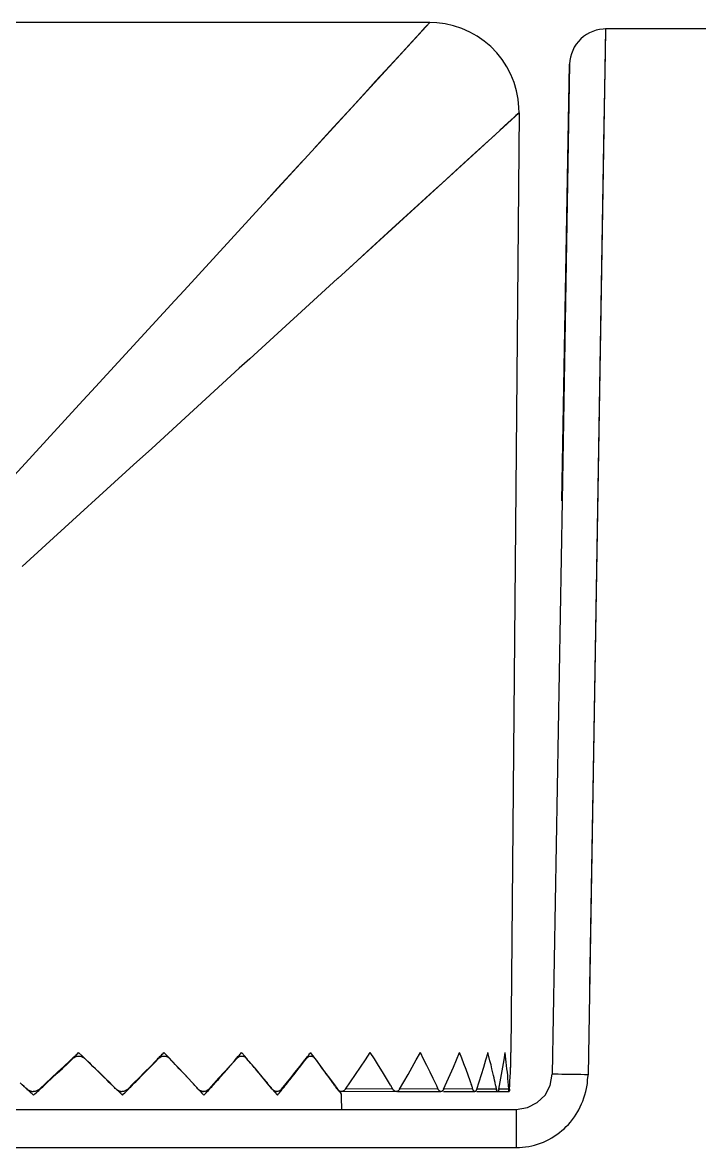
# Model space of a CAD drawing. Header units: millimetres. Extents: x -495897 to 1376592, y -28539 to 470976.
# Drawn here: x 269349 to 270086, y 258940 to 260167 of the extents above; entities that cross this region are included whole.
import ezdxf

# ---------------------------------------------------------------- set-up
doc = ezdxf.new("R2010")
doc.units = ezdxf.units.MM

msp = doc.modelspace()

# ---------------------------------------------------------------- linework, layer by layer
at = {"color": 0}
for p, q in [((269792.204, 260167.244), (266332.904, 260167.244)), ((269792.204, 260167.244), (269611.114, 259969.644)), ((269789.474, 260164.202), (269787.394, 260162.044)), ((269792.204, 260167.244), (269790.904, 260165.814)), ((269792.204, 260167.244), (269792.204, 260167.244)), ((269799.874, 260166.88), (269792.204, 260167.244)), ((269809.234, 260165.632), (269799.874, 260166.88)), ((269818.334, 260163.656), (269809.234, 260165.632)), ((269778.034, 260151.839), (269773.354, 260147.003)), ((269781.804, 260155.96), (269778.034, 260151.839)), ((269787.394, 260162.044), (269781.804, 260155.96)), ((269827.304, 260160.614), (269818.334, 260163.656)), ((269835.884, 260156.857), (269827.304, 260160.614)), ((269843.944, 260152.203), (269835.884, 260156.857)), ((269851.614, 260146.821), (269843.944, 260152.203)), ((269959.774, 260152.008), (269956.784, 260149.512)), ((269962.894, 260154.166), (269959.774, 260152.008)), ((269966.274, 260156.142), (269962.894, 260154.166)), ((269983.694, 260160.25), (269964.714, 259019.812)), ((269969.914, 260157.572), (269966.274, 260156.142)), ((269973.554, 260158.82), (269969.914, 260157.572)), ((269977.324, 260159.717), (269973.554, 260158.82)), ((269981.224, 260160.081), (269977.324, 260159.717)), ((269983.694, 260160.25), (269981.224, 260160.081)), ((269983.694, 260159.717), (269983.434, 260134.458)), ((270426.084, 260160.25), (269983.694, 260160.25)), ((269983.694, 260160.25), (269983.694, 260159.717)), ((269773.354, 260147.003), (269762.434, 260134.809)), ((269858.894, 260140.906), (269851.614, 260146.821)), ((269865.264, 260134.094), (269858.894, 260140.906)), ((269949.634, 260140.373), (269948.074, 260136.785)), ((269951.844, 260143.597), (269949.634, 260140.373)), ((269954.184, 260146.639), (269951.844, 260143.597)), ((269956.784, 260149.512), (269954.184, 260146.639)), ((269762.434, 260134.809), (269748.784, 260120.132)), ((269871.244, 260126.762), (269865.264, 260134.094)), ((269945.604, 260129.44), (269945.084, 260125.683)), ((269946.644, 260133.21), (269945.604, 260129.44)), ((269948.074, 260136.785), (269946.644, 260133.21)), ((269983.434, 260134.458), (269981.744, 260035.398)), ((269748.784, 260120.132), (269733.314, 260103.102)), ((269876.184, 260118.871), (269871.244, 260126.762)), ((269880.734, 260110.629), (269876.184, 260118.871)), ((269936.244, 259645.567), (269944.694, 260121.913)), ((269944.694, 260121.913), (269936.634, 259645.567)), ((269945.084, 260125.683), (269944.694, 260121.744)), ((269733.314, 260103.102), (269724.994, 260093.976)), ((269884.114, 260101.854), (269880.734, 260110.629)), ((269724.994, 260093.976), (269706.924, 260074.268)), ((269886.844, 260092.897), (269884.114, 260101.854)), ((269888.534, 260083.758), (269886.844, 260092.897)), ((269889.444, 260074.45), (269888.534, 260083.758)), ((269707.054, 260074.268), (269687.424, 260052.948)), ((269889.704, 260068.886), (269692.104, 259888.134)), ((269889.704, 260068.886), (269880.734, 259044.005)), ((269888.014, 260067.456), (269886.194, 260065.844)), ((269889.184, 260068.353), (269888.014, 260067.456)), ((269889.704, 260068.717), (269889.184, 260068.353)), ((269889.704, 260068.886), (269889.444, 260074.45)), ((269889.704, 260068.886), (269889.704, 260068.717)), ((269877.874, 260058.148), (269868.774, 260049.724)), ((269884.114, 260063.881), (269877.874, 260058.148)), ((269886.194, 260065.844), (269884.114, 260063.881)), ((269687.424, 260052.948), (269665.584, 260028.95)), ((269863.054, 260044.524), (269856.684, 260038.622)), ((269856.684, 260038.622), (269841.864, 260025.18)), ((269981.744, 260035.398), (269970.954, 259394.407)), ((269841.864, 260025.18), (269824.834, 260009.593)), ((269653.364, 260015.69), (269640.104, 260001.351)), ((269824.834, 260009.593), (269806.114, 259992.394)), ((269640.104, 260001.351), (269626.064, 259986.128)), ((269806.114, 259992.394), (269796.104, 259983.437)), ((269626.064, 259986.128), (269611.114, 259969.644)), ((269796.104, 259983.437), (269774.914, 259963.911)), ((269610.854, 259969.293), (269524.534, 259875.056)), ((269611.114, 259969.644), (269610.854, 259969.293)), ((269774.914, 259963.911), (269763.344, 259953.342)), ((269763.344, 259953.342), (269750.994, 259942.24)), ((269750.994, 259942.24), (269723.564, 259916.981)), ((269723.564, 259916.981), (269708.354, 259903.006)), ((269708.354, 259903.006), (269692.104, 259888.134)), ((269691.714, 259887.952), (269596.164, 259800.527)), ((269692.104, 259888.134), (269691.714, 259887.952)), ((269524.534, 259875.056), (269514.394, 259864.123)), ((269514.394, 259864.123), (269427.944, 259769.899)), ((269596.164, 259800.527), (269584.724, 259790.322)), ((269584.724, 259790.322), (269489.304, 259702.715)), ((269427.944, 259769.899), (269410.394, 259750.555)), ((269410.394, 259750.555), (269324.074, 259656.5)), ((269489.304, 259702.715), (269469.674, 259684.983)), ((269469.674, 259684.983), (269374.124, 259597.558)), ((269936.634, 259645.567), (269925.714, 259020.358)), ((269374.124, 259597.558), (269348.254, 259574.093)), ((269970.954, 259394.407), (269966.274, 259116.194)), ((269400.774, 259035.581), (269400.254, 259035.048)), ((269401.164, 259035.945), (269400.774, 259035.581)), ((269401.684, 259036.478), (269401.164, 259035.945)), ((269402.204, 259036.842), (269401.684, 259036.478)), ((269402.594, 259037.375), (269402.204, 259036.842)), ((269403.114, 259037.739), (269402.594, 259037.375)), ((269402.594, 259037.375), (269403.504, 259037.375)), ((269403.504, 259038.272), (269403.114, 259037.739)), ((269404.024, 259038.623), (269403.504, 259038.272)), ((269403.504, 259037.375), (269403.634, 259037.739)), ((269403.634, 259037.739), (269404.154, 259038.09)), ((269404.544, 259039.169), (269404.024, 259038.623)), ((269404.154, 259038.09), (269404.934, 259038.454)), ((269404.934, 259039.52), (269404.544, 259039.169)), ((269404.934, 259038.454), (269405.064, 259038.623)), ((269405.064, 259038.623), (269405.584, 259038.987)), ((269405.584, 259038.987), (269406.364, 259039.351)), ((269406.364, 259039.351), (269407.014, 259039.702)), ((269407.014, 259039.702), (269407.794, 259039.884)), ((269407.794, 259039.884), (269408.444, 259040.066)), ((269408.444, 259040.066), (269409.224, 259040.066)), ((269409.224, 259040.066), (269409.874, 259040.066)), ((269414.164, 259039.52), (269409.614, 259044.005)), ((269409.744, 259040.066), (269410.264, 259040.066)), ((269410.264, 259040.066), (269410.784, 259040.066)), ((269410.784, 259040.066), (269411.564, 259040.066)), ((269411.564, 259040.066), (269412.084, 259039.884)), ((269412.084, 259039.884), (269412.604, 259039.702)), ((269412.604, 259039.702), (269413.124, 259039.52)), ((269413.124, 259039.52), (269413.644, 259039.351)), ((269413.644, 259039.351), (269414.034, 259038.987)), ((269414.034, 259038.987), (269414.554, 259038.805)), ((269414.554, 259038.805), (269415.074, 259038.454)), ((269496.064, 259037.375), (269496.844, 259037.375)), ((269496.844, 259037.375), (269497.104, 259037.739)), ((269497.104, 259037.739), (269497.754, 259038.09)), ((269497.754, 259038.09), (269498.274, 259038.454)), ((269498.274, 259038.454), (269498.404, 259038.623)), ((269498.404, 259038.623), (269498.924, 259038.987)), ((269498.924, 259038.987), (269499.444, 259039.351)), ((269499.444, 259039.351), (269500.224, 259039.52)), ((269500.224, 259039.52), (269500.744, 259039.884)), ((269500.744, 259039.884), (269501.524, 259040.066)), ((269501.524, 259040.066), (269502.174, 259040.066)), ((269502.174, 259040.066), (269502.694, 259040.066)), ((269506.854, 259039.52), (269502.564, 259044.005)), ((269502.954, 259040.066), (269503.084, 259040.066)), ((269503.084, 259040.066), (269503.604, 259040.066)), ((269503.604, 259040.066), (269503.994, 259040.066)), ((269503.994, 259040.066), (269504.514, 259039.884)), ((269504.514, 259039.884), (269505.034, 259039.884)), ((269505.034, 259039.884), (269505.554, 259039.702)), ((269505.554, 259039.702), (269505.944, 259039.52)), ((269505.944, 259039.52), (269506.464, 259039.169)), ((269506.464, 259039.169), (269506.854, 259038.987)), ((269506.854, 259038.987), (269507.244, 259038.805)), ((269507.244, 259038.805), (269507.634, 259038.454)), ((269507.634, 259038.454), (269507.764, 259038.454)), ((269507.764, 259038.454), (269507.894, 259038.272)), ((269507.894, 259038.272), (269507.894, 259038.09)), ((269507.894, 259038.09), (269508.024, 259038.09)), ((269508.024, 259038.09), (269508.284, 259037.908)), ((269508.284, 259037.908), (269508.284, 259037.908)), ((269508.284, 259037.908), (269508.414, 259037.739)), ((269508.414, 259037.739), (269508.674, 259037.557)), ((269508.674, 259037.557), (269508.674, 259037.557)), ((269508.674, 259037.557), (269508.804, 259037.375)), ((269581.344, 259037.375), (269582.124, 259037.375)), ((269582.124, 259037.375), (269582.254, 259037.739)), ((269582.254, 259037.739), (269582.774, 259038.09)), ((269582.774, 259038.09), (269583.164, 259038.454)), ((269583.164, 259038.454), (269583.294, 259038.623)), ((269583.294, 259038.623), (269583.944, 259038.987)), ((269583.944, 259038.987), (269584.334, 259039.351)), ((269584.334, 259039.351), (269584.984, 259039.52)), ((269584.984, 259039.52), (269585.504, 259039.884)), ((269585.504, 259039.884), (269586.154, 259040.066)), ((269586.154, 259040.066), (269586.674, 259040.066)), ((269586.674, 259040.066), (269587.454, 259040.066)), ((269591.094, 259039.52), (269587.324, 259044.005)), ((269587.454, 259040.066), (269587.454, 259040.066)), ((269587.454, 259040.066), (269587.974, 259040.066)), ((269587.974, 259040.066), (269588.494, 259040.066)), ((269588.494, 259040.066), (269588.884, 259039.884)), ((269588.884, 259039.884), (269589.404, 259039.884)), ((269589.404, 259039.884), (269589.794, 259039.702)), ((269589.794, 259039.702), (269590.314, 259039.52)), ((269590.314, 259039.52), (269590.704, 259039.169)), ((269590.704, 259039.169), (269591.094, 259038.987)), ((269591.094, 259038.987), (269591.354, 259038.805)), ((269591.354, 259038.805), (269591.744, 259038.454)), ((269591.744, 259038.454), (269591.744, 259038.454)), ((269591.744, 259038.454), (269591.874, 259038.272)), ((269591.874, 259038.272), (269592.134, 259038.09)), ((269592.134, 259038.09), (269592.134, 259038.09)), ((269592.134, 259038.09), (269592.264, 259037.908)), ((269592.264, 259037.908), (269592.264, 259037.908)), ((269592.264, 259037.908), (269592.524, 259037.739)), ((269592.524, 259037.739), (269592.654, 259037.557)), ((269592.654, 259037.557), (269592.654, 259037.557)), ((269592.654, 259037.557), (269592.784, 259037.375)), ((269657.264, 259037.375), (269658.044, 259037.375)), ((269658.044, 259037.375), (269658.174, 259037.739)), ((269658.174, 259037.739), (269658.564, 259038.09)), ((269658.564, 259038.09), (269658.954, 259038.454)), ((269659.474, 259040.066), (269658.954, 259039.52)), ((269658.954, 259038.454), (269659.084, 259038.623)), ((269659.084, 259038.623), (269659.474, 259038.987)), ((269659.474, 259038.987), (269659.994, 259039.351)), ((269659.994, 259039.351), (269660.514, 259039.52)), ((269660.514, 259039.52), (269661.034, 259039.884)), ((269661.034, 259039.884), (269661.554, 259040.066)), ((269661.554, 259040.066), (269662.204, 259040.066)), ((269662.204, 259040.066), (269662.724, 259040.066)), ((269667.404, 259037.375), (269662.464, 259044.005)), ((269662.724, 259040.066), (269662.854, 259040.066)), ((269662.854, 259040.066), (269663.244, 259040.066)), ((269663.244, 259040.066), (269663.634, 259040.066)), ((269663.634, 259040.066), (269663.894, 259039.884)), ((269663.894, 259039.884), (269664.284, 259039.884)), ((269664.284, 259039.884), (269664.674, 259039.702)), ((269664.674, 259039.702), (269665.064, 259039.52)), ((269665.064, 259039.52), (269665.584, 259039.351)), ((269665.584, 259039.351), (269665.714, 259038.987)), ((269665.714, 259038.987), (269666.104, 259038.805)), ((269666.104, 259038.805), (269666.494, 259038.454)), ((269666.494, 259038.454), (269666.494, 259038.454)), ((269666.494, 259038.454), (269666.624, 259038.272)), ((269666.624, 259038.272), (269666.754, 259038.09)), ((269666.754, 259038.09), (269666.754, 259038.09)), ((269666.754, 259038.09), (269667.014, 259037.908)), ((269667.014, 259037.908), (269667.014, 259037.908)), ((269667.014, 259037.908), (269667.144, 259037.739)), ((269667.144, 259037.739), (269667.144, 259037.557)), ((269667.144, 259037.557), (269667.404, 259037.557)), ((269667.404, 259037.557), (269667.404, 259037.375)), ((269428.334, 259025.909), (269427.944, 259026.273)), ((269428.724, 259025.545), (269428.334, 259025.909)), ((269429.114, 259025.194), (269428.724, 259025.545)), ((269429.374, 259024.83), (269429.114, 259025.194)), ((269429.634, 259024.661), (269429.374, 259024.83)), ((269430.024, 259024.297), (269429.634, 259024.661)), ((269430.284, 259023.946), (269430.024, 259024.297)), ((269430.674, 259023.582), (269430.284, 259023.946)), ((269431.064, 259023.218), (269430.674, 259023.582)), ((269431.454, 259022.867), (269431.064, 259023.218)), ((269519.334, 259026.273), (269517.124, 259028.782)), ((269880.214, 259024.297), (269880.344, 259026.273)), ((269880.344, 259026.273), (269880.474, 259030.745)), ((269880.474, 259030.745), (269880.474, 259035.048)), ((269925.844, 259020.358), (269925.714, 259020.358)), ((269925.714, 259020.358), (269925.714, 259020.358)), ((269926.234, 259020.358), (269925.844, 259020.358)), ((269926.364, 259020.358), (269926.234, 259020.358)), ((269926.884, 259020.358), (269926.364, 259020.358)), ((269927.274, 259020.358), (269926.884, 259020.358)), ((269928.704, 259020.358), (269927.274, 259020.358)), ((269930.264, 259020.358), (269928.704, 259020.358)), ((269928.704, 259020.358), (269928.704, 259020.358)), ((269932.344, 259020.358), (269930.264, 259020.358)), ((269936.114, 259020.176), (269932.344, 259020.358)), ((269937.154, 259020.176), (269936.114, 259020.176)), ((269941.054, 259020.176), (269937.154, 259020.176)), ((269943.134, 259020.176), (269941.054, 259020.176)), ((269947.034, 259020.176), (269943.134, 259020.176)), ((269949.634, 259020.007), (269947.034, 259020.176)), ((269953.664, 259020.007), (269949.634, 259020.007)), ((269957.044, 259020.007), (269953.664, 259020.007)), ((269960.944, 259019.812), (269957.044, 259020.007)), ((269964.714, 259019.812), (269960.944, 259019.812)), ((269964.064, 259010.14), (269964.324, 259013.728)), ((269964.324, 259013.728), (269964.584, 259017.134)), ((269349.034, 259007.995), (269348.644, 259008.541)), ((269349.554, 259007.631), (269349.034, 259007.995)), ((269350.074, 259007.098), (269349.554, 259007.631)), ((269350.464, 259006.747), (269350.074, 259007.098)), ((269350.984, 259006.201), (269350.464, 259006.747)), ((269351.504, 259005.85), (269350.984, 259006.201)), ((269351.894, 259005.486), (269351.504, 259005.85)), ((269352.414, 259004.953), (269351.894, 259005.486)), ((269352.934, 259004.589), (269352.414, 259004.953)), ((269353.324, 259004.056), (269352.934, 259004.589)), ((269354.754, 259002.977), (269354.364, 259003.159)), ((269355.274, 259002.613), (269354.754, 259002.977)), ((269355.664, 259002.444), (269355.274, 259002.613)), ((269356.184, 259002.262), (269355.664, 259002.444)), ((269356.574, 259002.08), (269356.184, 259002.262)), ((269356.314, 259001.365), (269360.084, 259001.365)), ((269356.314, 259001.365), (269360.604, 258997.426)), ((269357.094, 259001.898), (269356.574, 259002.08)), ((269357.614, 259001.729), (269357.094, 259001.898)), ((269358.004, 259001.547), (269357.614, 259001.729)), ((269358.524, 259001.547), (269358.004, 259001.547)), ((269358.784, 259001.365), (269358.524, 259001.547)), ((269360.864, 259001.365), (269360.084, 259001.365)), ((269361.514, 259001.365), (269360.864, 259001.365)), ((269362.294, 259001.547), (269361.514, 259001.365)), ((269362.944, 259001.729), (269362.294, 259001.547)), ((269363.724, 259002.08), (269362.944, 259001.729)), ((269364.374, 259002.444), (269363.724, 259002.08)), ((269365.154, 259002.808), (269364.374, 259002.444)), ((269365.284, 259002.808), (269365.154, 259002.808)), ((269366.064, 259003.341), (269365.284, 259002.808)), ((269366.584, 259003.692), (269366.064, 259003.341)), ((269366.974, 259004.056), (269366.584, 259003.692)), ((269451.864, 259002.977), (269451.474, 259003.159)), ((269452.384, 259002.613), (269451.864, 259002.977)), ((269452.774, 259002.444), (269452.384, 259002.613)), ((269453.034, 259002.262), (269452.774, 259002.444)), ((269453.684, 259002.08), (269453.034, 259002.262)), ((269453.424, 259001.365), (269456.674, 259001.365)), ((269453.424, 259001.365), (269457.454, 258997.426)), ((269453.944, 259001.898), (269453.684, 259002.08)), ((269454.334, 259001.729), (269453.944, 259001.898)), ((269454.854, 259001.547), (269454.334, 259001.729)), ((269455.244, 259001.547), (269454.854, 259001.547)), ((269455.764, 259001.365), (269455.244, 259001.547)), ((269457.584, 259001.365), (269456.804, 259001.365)), ((269458.234, 259001.365), (269457.584, 259001.365)), ((269459.014, 259001.547), (269458.234, 259001.365)), ((269459.534, 259001.898), (269459.014, 259001.547)), ((269460.184, 259002.08), (269459.534, 259001.898)), ((269460.964, 259002.444), (269460.184, 259002.08)), ((269461.484, 259002.808), (269460.964, 259002.444)), ((269461.744, 259002.808), (269461.484, 259002.808)), ((269462.264, 259003.341), (269461.744, 259002.808)), ((269462.784, 259003.692), (269462.264, 259003.341)), ((269463.174, 259004.056), (269462.784, 259003.692)), ((269540.134, 259004.056), (269546.244, 258997.426)), ((269541.174, 259002.977), (269540.914, 259003.159)), ((269541.434, 259002.808), (269541.174, 259002.977)), ((269541.824, 259002.613), (269541.434, 259002.808)), ((269541.954, 259002.444), (269541.824, 259002.613)), ((269542.344, 259002.262), (269541.954, 259002.444)), ((269542.474, 259002.08), (269542.344, 259002.262)), ((269542.864, 259002.08), (269542.474, 259002.08)), ((269542.604, 259001.365), (269545.724, 259001.365)), ((269543.254, 259001.898), (269542.864, 259002.08)), ((269543.384, 259001.729), (269543.254, 259001.898)), ((269543.774, 259001.729), (269543.384, 259001.729)), ((269543.904, 259001.547), (269543.774, 259001.729)), ((269544.034, 259001.547), (269543.904, 259001.547)), ((269544.294, 259001.547), (269544.034, 259001.547)), ((269544.424, 259001.547), (269544.294, 259001.547)), ((269544.684, 259001.365), (269544.424, 259001.547)), ((269544.944, 259001.365), (269544.684, 259001.365)), ((269545.204, 259001.365), (269544.944, 259001.365)), ((269545.334, 259001.365), (269545.204, 259001.365)), ((269545.724, 259001.365), (269545.334, 259001.365)), ((269546.244, 259001.365), (269545.724, 259001.365)), ((269547.024, 259001.365), (269546.244, 259001.365)), ((269547.674, 259001.547), (269547.024, 259001.365)), ((269548.194, 259001.898), (269547.674, 259001.547)), ((269548.974, 259002.08), (269548.194, 259001.898)), ((269549.494, 259002.444), (269548.974, 259002.08)), ((269550.014, 259002.808), (269549.494, 259002.444)), ((269550.144, 259002.808), (269550.014, 259002.808)), ((269550.664, 259003.341), (269550.144, 259002.808)), ((269551.054, 259003.692), (269550.664, 259003.341)), ((269551.444, 259004.056), (269551.054, 259003.692)), ((269620.734, 259003.874), (269620.604, 259004.056)), ((269620.734, 259004.056), (269626.324, 258997.426)), ((269620.994, 259003.692), (269620.734, 259003.874)), ((269620.734, 259003.874), (269620.734, 259003.874)), ((269621.124, 259003.523), (269620.994, 259003.692)), ((269620.994, 259003.692), (269620.994, 259003.692)), ((269620.994, 259003.692), (269620.994, 259003.692)), ((269621.254, 259003.523), (269621.124, 259003.523)), ((269621.254, 259003.341), (269621.254, 259003.523)), ((269621.514, 259003.159), (269621.254, 259003.341)), ((269621.254, 259003.341), (269621.254, 259003.341)), ((269621.644, 259002.977), (269621.514, 259003.159)), ((269621.904, 259002.808), (269621.644, 259002.977)), ((269621.644, 259002.977), (269621.644, 259002.977)), ((269622.034, 259002.808), (269621.904, 259002.808)), ((269622.164, 259002.613), (269622.034, 259002.808)), ((269622.424, 259002.444), (269622.164, 259002.613)), ((269622.554, 259002.444), (269622.424, 259002.444)), ((269622.684, 259002.262), (269622.554, 259002.444)), ((269622.944, 259002.08), (269622.684, 259002.262)), ((269623.074, 259002.08), (269622.944, 259002.08)), ((269623.334, 259001.898), (269623.074, 259002.08)), ((269623.074, 259001.365), (269625.804, 259001.365)), ((269623.594, 259001.729), (269623.334, 259001.898)), ((269623.854, 259001.729), (269623.594, 259001.729)), ((269624.114, 259001.547), (269623.854, 259001.729)), ((269624.374, 259001.547), (269624.114, 259001.547)), ((269624.504, 259001.547), (269624.374, 259001.547)), ((269624.894, 259001.365), (269624.504, 259001.547)), ((269625.284, 259001.365), (269624.894, 259001.365)), ((269625.414, 259001.365), (269625.284, 259001.365)), ((269625.804, 259001.365), (269625.414, 259001.365)), ((269626.324, 259001.365), (269625.804, 259001.365)), ((269626.844, 259001.365), (269626.324, 259001.365)), ((269627.364, 259001.729), (269626.844, 259001.365)), ((269628.014, 259001.898), (269627.364, 259001.729)), ((269628.404, 259002.08), (269628.014, 259001.898)), ((269629.054, 259002.444), (269628.404, 259002.08)), ((269629.574, 259002.808), (269629.054, 259002.444)), ((269629.704, 259002.808), (269629.574, 259002.808)), ((269630.094, 259003.341), (269629.704, 259002.808)), ((269630.484, 259003.692), (269630.094, 259003.341)), ((269630.744, 259004.056), (269630.484, 259003.692)), ((269691.714, 259003.874), (269691.714, 259004.056)), ((269691.844, 259003.874), (269691.714, 259003.874)), ((269691.714, 259003.874), (269691.714, 259003.874)), ((269691.844, 259003.692), (269691.844, 259003.874)), ((269692.104, 259003.692), (269691.844, 259003.692)), ((269692.104, 259003.523), (269692.104, 259003.692)), ((269692.234, 259003.341), (269692.104, 259003.523)), ((269692.104, 259003.523), (269692.104, 259003.523)), ((269692.234, 259003.159), (269692.234, 259003.341)), ((269692.234, 259003.341), (269692.234, 259003.341)), ((269692.494, 259003.159), (269692.234, 259003.159)), ((269692.494, 259002.977), (269692.494, 259003.159)), ((269692.494, 259003.159), (269692.494, 259003.159)), ((269692.624, 259002.977), (269692.494, 259002.977)), ((269692.624, 259002.808), (269692.624, 259002.977)), ((269692.624, 259002.977), (269692.624, 259002.977)), ((269692.754, 259002.808), (269692.624, 259002.808)), ((269692.754, 259002.613), (269692.754, 259002.808)), ((269692.754, 259002.808), (269692.754, 259002.808)), ((269692.884, 259002.613), (269692.754, 259002.613)), ((269693.144, 259002.444), (269692.884, 259002.613)), ((269693.534, 259002.262), (269693.144, 259002.444)), ((269693.664, 259002.08), (269693.534, 259002.262)), ((269694.054, 259001.898), (269693.664, 259002.08)), ((269693.924, 259001.365), (269696.004, 259001.365)), ((269693.924, 259001.365), (269695.874, 258998.674)), ((269694.184, 259001.729), (269694.054, 259001.898)), ((269694.574, 259001.547), (269694.184, 259001.729)), ((269694.964, 259001.547), (269694.574, 259001.547)), ((269695.224, 259001.365), (269694.964, 259001.547)), ((269695.614, 259001.365), (269695.224, 259001.365)), ((269696.004, 259001.365), (269695.614, 259001.365)), ((269696.524, 259001.365), (269696.004, 259001.365)), ((269696.004, 259001.365), (269696.004, 259001.365)), ((269697.044, 259001.365), (269696.524, 259001.365)), ((269697.564, 259001.729), (269697.044, 259001.365)), ((269698.214, 259001.898), (269697.564, 259001.729)), ((269697.824, 259001.729), (269755.804, 259001.365)), ((269698.474, 259002.262), (269698.214, 259001.898)), ((269698.994, 259002.444), (269698.474, 259002.262)), ((269699.384, 259002.808), (269698.994, 259002.444)), ((269699.774, 259003.341), (269699.384, 259002.808)), ((269699.384, 259002.808), (269699.384, 259002.808)), ((269700.164, 259003.692), (269699.774, 259003.341)), ((269700.554, 259004.056), (269700.164, 259003.692)), ((269752.164, 259004.056), (269700.814, 259004.589)), ((269752.294, 259003.874), (269752.164, 259004.056)), ((269752.294, 259003.692), (269752.294, 259003.874)), ((269752.294, 259003.874), (269752.294, 259003.874)), ((269752.294, 259003.874), (269752.294, 259003.874)), ((269752.424, 259003.692), (269752.294, 259003.692)), ((269752.424, 259003.523), (269752.424, 259003.692)), ((269752.554, 259003.341), (269752.424, 259003.523)), ((269752.424, 259003.523), (269752.424, 259003.523)), ((269752.554, 259003.159), (269752.554, 259003.341)), ((269752.554, 259003.341), (269752.554, 259003.341)), ((269752.944, 259002.977), (269752.814, 259003.159)), ((269753.204, 259002.613), (269752.944, 259002.977)), ((269753.464, 259002.444), (269753.204, 259002.613)), ((269753.724, 259002.08), (269753.464, 259002.444)), ((269754.114, 259001.898), (269753.724, 259002.08)), ((269754.374, 259001.729), (269754.114, 259001.898)), ((269754.764, 259001.547), (269754.374, 259001.729)), ((269754.894, 259001.547), (269754.764, 259001.547)), ((269755.284, 259001.365), (269754.894, 259001.547)), ((269755.674, 259001.365), (269755.284, 259001.365)), ((269755.804, 259001.365), (269755.674, 259001.365)), ((269756.194, 259001.365), (269755.804, 259001.365)), ((269756.714, 259001.547), (269756.194, 259001.365)), ((269757.104, 259001.729), (269756.714, 259001.547)), ((269757.624, 259001.898), (269757.104, 259001.729)), ((269757.104, 259001.547), (269804.424, 259001.365)), ((269758.014, 259002.262), (269757.624, 259001.898)), ((269758.404, 259002.613), (269758.014, 259002.262)), ((269758.664, 259002.808), (269758.404, 259002.613)), ((269758.924, 259003.159), (269758.664, 259002.808)), ((269759.314, 259003.692), (269758.924, 259003.159)), ((269759.444, 259004.056), (269759.314, 259003.692)), ((269759.444, 259004.056), (269759.444, 259004.056)), ((269801.564, 259004.056), (269759.834, 259004.407)), ((269801.564, 259003.874), (269801.564, 259004.056)), ((269801.694, 259003.874), (269801.564, 259003.874)), ((269801.694, 259003.692), (269801.694, 259003.874)), ((269801.694, 259003.874), (269801.694, 259003.874)), ((269801.824, 259003.523), (269801.694, 259003.692)), ((269801.694, 259003.692), (269801.694, 259003.692)), ((269801.824, 259003.341), (269801.824, 259003.523)), ((269801.824, 259003.523), (269801.824, 259003.523)), ((269802.084, 259003.159), (269801.824, 259003.341)), ((269801.824, 259003.341), (269801.824, 259003.341)), ((269802.084, 259002.977), (269802.084, 259003.159)), ((269802.214, 259002.613), (269802.084, 259002.977)), ((269802.604, 259002.444), (269802.214, 259002.613)), ((269802.734, 259002.262), (269802.604, 259002.444)), ((269802.994, 259001.898), (269802.734, 259002.262)), ((269803.384, 259001.729), (269802.994, 259001.898)), ((269803.514, 259001.547), (269803.384, 259001.729)), ((269803.774, 259001.547), (269803.514, 259001.547)), ((269804.034, 259001.365), (269803.774, 259001.547)), ((269804.424, 259001.365), (269804.034, 259001.365)), ((269804.944, 259001.365), (269804.424, 259001.365)), ((269804.424, 259001.365), (269804.424, 259001.365)), ((269805.334, 259001.547), (269804.944, 259001.365)), ((269805.724, 259001.729), (269805.334, 259001.547)), ((269805.854, 259002.08), (269805.724, 259001.729)), ((269806.114, 259002.262), (269805.854, 259002.08)), ((269806.504, 259002.613), (269806.114, 259002.262)), ((269806.764, 259002.808), (269806.504, 259002.613)), ((269806.894, 259003.159), (269806.764, 259002.808)), ((269807.154, 259003.523), (269806.894, 259003.159)), ((269807.284, 259003.874), (269807.154, 259003.523)), ((269807.414, 259004.056), (269807.284, 259003.874)), ((269807.284, 259001.547), (269841.474, 259001.365)), ((269839.394, 259004.056), (269807.414, 259004.407)), ((269839.394, 259003.874), (269839.394, 259004.056)), ((269839.524, 259003.874), (269839.394, 259003.874)), ((269839.394, 259003.874), (269839.394, 259003.874)), ((269839.524, 259003.692), (269839.524, 259003.874)), ((269839.524, 259003.523), (269839.524, 259003.692)), ((269839.524, 259003.692), (269839.524, 259003.692)), ((269839.524, 259003.341), (269839.524, 259003.523)), ((269839.524, 259003.523), (269839.524, 259003.523)), ((269839.654, 259003.341), (269839.524, 259003.341)), ((269839.654, 259003.159), (269839.654, 259003.341)), ((269839.654, 259002.977), (269839.654, 259003.159)), ((269839.914, 259002.808), (269839.654, 259002.977)), ((269840.044, 259002.444), (269839.914, 259002.808)), ((269840.044, 259002.262), (269840.044, 259002.444)), ((269840.174, 259002.08), (269840.044, 259002.262)), ((269840.434, 259001.729), (269840.174, 259002.08)), ((269840.564, 259001.729), (269840.434, 259001.729)), ((269840.954, 259001.547), (269840.564, 259001.729)), ((269841.084, 259001.365), (269840.954, 259001.547)), ((269840.954, 259001.547), (269840.954, 259001.547)), ((269841.474, 259001.365), (269841.084, 259001.365)), ((269841.864, 259001.365), (269841.474, 259001.365)), ((269841.994, 259001.547), (269841.864, 259001.365)), ((269842.384, 259001.729), (269841.994, 259001.547)), ((269842.514, 259002.08), (269842.384, 259001.729)), ((269842.774, 259002.444), (269842.514, 259002.08)), ((269842.904, 259002.808), (269842.774, 259002.444)), ((269843.034, 259002.808), (269842.904, 259002.808)), ((269843.294, 259003.523), (269843.034, 259003.159)), ((269843.034, 259003.159), (269843.034, 259002.808)), ((269843.424, 259003.874), (269843.294, 259003.523)), ((269864.874, 259004.056), (269843.424, 259004.238)), ((269864.874, 259004.056), (269843.424, 259004.238)), ((269843.424, 259004.056), (269843.424, 259003.874)), ((269843.424, 259001.547), (269866.174, 259001.365)), ((269852.004, 259001.365), (269866.434, 259001.365)), ((269865.134, 259003.159), (269865.134, 259003.523)), ((269865.264, 259002.977), (269865.134, 259003.159)), ((269865.264, 259002.808), (269865.264, 259002.977)), ((269865.264, 259002.613), (269865.264, 259002.808)), ((269865.524, 259002.262), (269865.264, 259002.613)), ((269865.654, 259002.08), (269865.524, 259002.262)), ((269865.654, 259001.898), (269865.654, 259002.08)), ((269865.784, 259001.729), (269865.654, 259001.898)), ((269866.044, 259001.365), (269865.784, 259001.729)), ((269866.174, 259001.365), (269866.044, 259001.365)), ((269866.044, 259001.365), (269866.044, 259001.365)), ((269866.564, 259001.365), (269866.434, 259001.365)), ((269866.694, 259001.547), (269866.564, 259001.365)), ((269866.564, 259001.365), (269878.784, 259001.365)), ((269866.954, 259001.898), (269866.694, 259001.547)), ((269867.084, 259002.262), (269866.954, 259002.08)), ((269866.954, 259002.08), (269866.954, 259001.898)), ((269867.214, 259002.977), (269867.084, 259002.613)), ((269867.084, 259002.613), (269867.084, 259002.262)), ((269867.474, 259003.523), (269867.214, 259003.159)), ((269867.214, 259003.159), (269867.214, 259002.977)), ((269878.394, 259004.056), (269867.474, 259004.056)), ((269867.474, 259004.056), (269867.474, 259003.692)), ((269867.474, 259003.692), (269867.474, 259003.523)), ((269878.394, 259003.692), (269878.394, 259004.056)), ((269878.394, 259003.523), (269878.394, 259003.692)), ((269878.394, 259003.159), (269878.394, 259003.523)), ((269878.394, 259002.977), (269878.394, 259003.159)), ((269878.394, 259002.613), (269878.394, 259002.977)), ((269878.524, 259002.444), (269878.394, 259002.613)), ((269878.524, 259002.08), (269878.524, 259002.444)), ((269878.524, 259001.729), (269878.524, 259002.08)), ((269878.524, 259002.08), (269878.524, 259002.08)), ((269878.784, 259001.547), (269878.524, 259001.729)), ((269878.784, 259001.365), (269878.784, 259001.547)), ((269878.914, 259001.365), (269878.784, 259001.365)), ((269878.784, 259001.365), (269878.784, 259001.365)), ((269879.044, 259002.262), (269878.914, 259002.08)), ((269878.914, 259002.08), (269878.914, 259001.898)), ((269878.914, 259001.898), (269878.914, 259001.547)), ((269878.914, 259001.547), (269878.914, 259001.365)), ((269879.304, 259003.874), (269879.044, 259003.692)), ((269879.044, 259003.692), (269879.044, 259003.159)), ((269879.044, 259003.159), (269879.044, 259002.808)), ((269879.044, 259002.808), (269879.044, 259002.613)), ((269879.044, 259002.613), (269879.044, 259002.262)), ((269879.304, 259004.056), (269879.304, 259003.874)), ((269961.334, 258997.959), (269962.244, 259001.365)), ((269962.244, 259001.365), (269963.154, 259004.771)), ((269963.154, 259004.771), (269963.414, 259006.747)), ((269963.414, 259006.747), (269964.064, 259010.14)), ((269956.264, 258984.881), (269957.694, 258987.936)), ((269957.694, 258987.936), (269959.124, 258991.16)), ((269959.124, 258991.16), (269960.294, 258994.566)), ((269960.294, 258994.566), (269961.334, 258997.959)), ((269043.274, 258982.021), (269886.584, 258982.021)), ((269886.584, 258982.021), (269886.584, 258940.46)), ((269949.894, 258973.779), (269951.844, 258976.639)), ((269951.844, 258976.639), (269953.664, 258979.694)), ((269953.664, 258979.694), (269954.704, 258981.657)), ((269954.704, 258981.657), (269956.264, 258984.881)), ((269938.584, 258960.701), (269940.924, 258963.21)), ((269940.924, 258963.21), (269943.394, 258965.719)), ((269943.394, 258965.719), (269945.604, 258968.228)), ((269945.604, 258968.228), (269947.684, 258970.906)), ((269947.684, 258970.906), (269949.894, 258973.779)), ((269922.204, 258949.235), (269925.194, 258951.029)), ((269925.194, 258951.029), (269927.924, 258952.823)), ((269927.924, 258952.823), (269930.914, 258954.617)), ((269930.914, 258954.617), (269933.774, 258956.762)), ((269933.774, 258956.762), (269936.244, 258958.907)), ((269936.244, 258958.907), (269938.584, 258960.701)), ((268814.994, 258940.46), (269886.584, 258940.46)), ((269886.584, 258940.46), (269889.964, 258940.46)), ((269889.964, 258940.46), (269893.474, 258940.811)), ((269893.474, 258940.811), (269896.594, 258941.175)), ((269896.594, 258941.175), (269900.104, 258941.708)), ((269900.104, 258941.708), (269903.484, 258942.241)), ((269903.484, 258942.241), (269906.474, 258943.151)), ((269906.474, 258943.151), (269909.724, 258944.035)), ((269909.724, 258944.035), (269912.974, 258945.114)), ((269912.974, 258945.114), (269916.224, 258946.375)), ((269916.224, 258946.375), (269919.214, 258947.805)), ((269919.214, 258947.805), (269922.204, 258949.235))]:
    msp.add_line(p, q, dxfattribs=at)
for points in [[(269375.034, 259010.855), (269380.624, 259016.133), (269386.344, 259021.411), (269392.064, 259026.702), (269397.784, 259032.019), (269403.504, 259037.375)], [(269404.934, 259039.52), (269405.844, 259040.404), (269406.884, 259041.314), (269407.794, 259042.224), (269408.704, 259043.121), (269409.614, 259044.005)], [(269427.944, 259026.273), (269425.214, 259028.938), (269422.484, 259031.577), (269419.754, 259034.216), (269417.024, 259036.855), (269414.164, 259039.52)], [(269416.374, 259037.375), (269416.114, 259037.596), (269415.854, 259037.804), (269415.594, 259038.025), (269415.334, 259038.233), (269415.074, 259038.454)], [(269443.934, 259010.855), (269438.474, 259016.211), (269433.014, 259021.541), (269427.424, 259026.832), (269421.964, 259032.11), (269416.374, 259037.375)], [(269477.214, 259017.498), (269481.244, 259021.463), (269485.144, 259025.441), (269489.044, 259029.419), (269492.944, 259033.397), (269496.844, 259037.375)], [(269493.984, 259035.048), (269494.764, 259035.997), (269495.674, 259036.907), (269496.454, 259037.791), (269497.364, 259038.662), (269498.274, 259039.52)], [(269498.274, 259039.52), (269499.054, 259040.404), (269499.964, 259041.314), (269500.874, 259042.224), (269501.654, 259043.121), (269502.564, 259044.005)], [(269517.124, 259028.782), (269515.044, 259030.927), (269512.964, 259033.072), (269510.884, 259035.23), (269508.934, 259037.375), (269506.854, 259039.52)], [(269533.894, 259010.855), (269528.954, 259016.211), (269523.884, 259021.541), (269518.944, 259026.832), (269513.874, 259032.11), (269508.804, 259037.375)], [(269564.314, 259017.498), (269567.954, 259021.463), (269571.464, 259025.441), (269574.974, 259029.419), (269578.484, 259033.397), (269582.124, 259037.375)], [(269579.394, 259035.048), (269580.174, 259035.997), (269580.954, 259036.907), (269581.734, 259037.791), (269582.514, 259038.662), (269583.294, 259039.52)], [(269583.294, 259039.52), (269584.074, 259040.404), (269584.854, 259041.314), (269585.634, 259042.224), (269586.414, 259043.121), (269587.324, 259044.005)], [(269596.164, 259033.436), (269595.254, 259034.632), (269594.214, 259035.867), (269593.174, 259037.102), (269592.134, 259038.324), (269591.094, 259039.52)], [(269615.404, 259010.855), (269610.854, 259016.211), (269606.434, 259021.541), (269601.884, 259026.832), (269597.334, 259032.11), (269592.784, 259037.375)], [(269642.444, 259017.498), (269645.564, 259021.463), (269648.684, 259025.441), (269651.804, 259029.419), (269654.794, 259033.397), (269657.914, 259037.375)], [(269655.574, 259035.048), (269656.224, 259035.997), (269657.004, 259036.907), (269657.654, 259037.791), (269658.304, 259038.662), (269658.954, 259039.52)], [(269659.474, 259040.066), (269660.124, 259040.833), (269660.644, 259041.626), (269661.294, 259042.432), (269661.814, 259043.238), (269662.464, 259044.005)], [(269675.594, 259026.273), (269674.034, 259028.522), (269672.344, 259030.771), (269670.654, 259033.007), (269669.094, 259035.204), (269667.404, 259037.375)], [(269693.924, 259001.365), (269688.724, 259008.658), (269683.394, 259015.899), (269678.064, 259023.101), (269672.734, 259030.264), (269667.404, 259037.375)], [(269700.554, 259004.056), (269706.014, 259011.947), (269711.474, 259019.903), (269716.934, 259027.898), (269722.264, 259035.945), (269727.464, 259044.005)], [(269749.564, 259008.541), (269745.274, 259015.717), (269740.854, 259022.854), (269736.434, 259029.939), (269732.014, 259036.998), (269727.464, 259044.005)], [(269759.444, 259004.056), (269764.124, 259011.947), (269768.674, 259019.903), (269773.224, 259027.898), (269777.644, 259035.945), (269782.064, 259044.005)], [(269799.614, 259008.541), (269796.104, 259015.626), (269792.594, 259022.724), (269789.084, 259029.822), (269785.574, 259036.907), (269782.064, 259044.005)], [(269807.414, 259004.056), (269811.054, 259011.947), (269814.564, 259019.903), (269818.074, 259027.898), (269821.454, 259035.945), (269824.834, 259044.005)], [(269836.274, 259013.013), (269834.064, 259019.24), (269831.854, 259025.467), (269829.514, 259031.681), (269827.174, 259037.856), (269824.834, 259044.005)], [(269843.424, 259004.056), (269846.154, 259012.012), (269848.624, 259019.981), (269851.094, 259027.95), (269853.434, 259035.958), (269855.774, 259044.005)], [(269861.104, 259021.788), (269860.064, 259026.221), (269859.024, 259030.667), (269857.854, 259035.126), (269856.814, 259039.572), (269855.644, 259044.005)], [(269867.474, 259004.056), (269869.034, 259012.012), (269870.594, 259019.981), (269872.024, 259027.95), (269873.194, 259035.958), (269874.494, 259044.005)], [(269876.444, 259026.273), (269876.054, 259029.822), (269875.664, 259033.358), (269875.274, 259036.907), (269874.884, 259040.456), (269874.494, 259044.005)], [(269880.344, 259026.273), (269880.474, 259028.938), (269880.474, 259031.577), (269880.604, 259034.216), (269880.604, 259036.855), (269880.734, 259039.52)], [(269880.474, 259035.048), (269880.474, 259036.855), (269880.604, 259038.636), (269880.604, 259040.417), (269880.734, 259042.198), (269880.734, 259044.005)], [(269880.734, 259039.52), (269880.734, 259040.404), (269880.734, 259041.314), (269880.734, 259042.224), (269880.734, 259043.121), (269880.734, 259044.005)], [(269366.974, 259004.056), (269373.604, 259010.205), (269380.234, 259016.38), (269386.864, 259022.594), (269393.624, 259028.808), (269400.254, 259035.048)], [(269463.174, 259004.056), (269469.284, 259010.205), (269475.524, 259016.38), (269481.634, 259022.594), (269487.874, 259028.808), (269493.984, 259035.048)], [(269536.104, 259008.541), (269532.724, 259012.077), (269529.344, 259015.626), (269526.094, 259019.175), (269522.714, 259022.724), (269519.334, 259026.273)], [(269551.444, 259004.056), (269557.034, 259010.205), (269562.624, 259016.38), (269568.344, 259022.594), (269573.934, 259028.808), (269579.394, 259035.048)], [(269602.274, 259026.273), (269601.104, 259027.664), (269599.934, 259029.081), (269598.764, 259030.498), (269597.464, 259031.954), (269596.164, 259033.436)], [(269616.964, 259008.541), (269614.104, 259012.077), (269611.114, 259015.626), (269608.124, 259019.175), (269605.264, 259022.724), (269602.274, 259026.273)], [(269630.744, 259004.056), (269635.814, 259010.205), (269640.884, 259016.38), (269645.824, 259022.594), (269650.634, 259028.808), (269655.574, 259035.048)], [(269685.344, 259013.013), (269683.394, 259015.613), (269681.444, 259018.252), (269679.494, 259020.904), (269677.544, 259023.582), (269675.594, 259026.273)], [(269878.004, 259008.541), (269877.744, 259012.077), (269877.484, 259015.626), (269877.224, 259019.175), (269876.834, 259022.724), (269876.444, 259026.273)], [(269879.304, 259004.056), (269879.434, 259008.476), (269879.694, 259012.935), (269879.954, 259017.394), (269880.084, 259021.84), (269880.344, 259026.273)], [(269446.144, 259008.541), (269443.154, 259011.414), (269440.294, 259014.274), (269437.304, 259017.121), (269434.444, 259019.981), (269431.454, 259022.867)], [(269470.714, 259010.855), (269472.014, 259012.155), (269473.314, 259013.455), (269474.614, 259014.768), (269475.914, 259016.12), (269477.214, 259017.498)], [(269558.464, 259010.855), (269559.634, 259012.155), (269560.804, 259013.455), (269561.974, 259014.768), (269563.144, 259016.12), (269564.314, 259017.498)], [(269637.114, 259010.855), (269638.154, 259012.155), (269639.194, 259013.455), (269640.364, 259014.768), (269641.404, 259016.12), (269642.444, 259017.498)], [(269688.464, 259008.541), (269687.814, 259009.399), (269687.164, 259010.27), (269686.514, 259011.154), (269685.864, 259012.064), (269685.344, 259013.013)], [(269837.964, 259008.541), (269837.574, 259009.399), (269837.314, 259010.27), (269836.924, 259011.154), (269836.534, 259012.064), (269836.274, 259013.013)], [(269864.094, 259008.541), (269863.444, 259011.206), (269862.924, 259013.845), (269862.404, 259016.484), (269861.754, 259019.123), (269861.104, 259021.788)], [(269886.584, 258982.021), (269898.804, 258983.958), (269909.464, 258989.379), (269917.914, 258997.647), (269923.504, 259008.19), (269925.714, 259020.358)], [(269964.584, 259017.134), (269964.584, 259017.667), (269964.714, 259018.213), (269964.714, 259018.746), (269964.714, 259019.279), (269964.714, 259019.812)], [(269356.314, 259001.365), (269354.364, 259003.289), (269352.284, 259005.174), (269350.204, 259007.059), (269348.124, 259008.944), (269346.174, 259010.855)], [(269353.324, 259004.056), (269353.454, 259003.861), (269353.714, 259003.692), (269353.974, 259003.523), (269354.234, 259003.354), (269354.364, 259003.159)], [(269358.784, 259001.365), (269359.044, 259001.365), (269359.304, 259001.365), (269359.564, 259001.365), (269359.954, 259001.365), (269360.084, 259001.365)], [(269360.604, 258997.426), (269362.034, 258998.804), (269363.464, 259000.143), (269365.024, 259001.456), (269366.454, 259002.769), (269367.884, 259004.056)], [(269367.884, 259004.056), (269369.184, 259005.434), (269370.614, 259006.786), (269372.174, 259008.125), (269373.604, 259009.477), (269375.034, 259010.855)], [(269453.424, 259001.365), (269451.474, 259003.289), (269449.654, 259005.174), (269447.704, 259007.059), (269445.754, 259008.944), (269443.934, 259010.855)], [(269450.564, 259004.056), (269449.654, 259004.914), (269448.874, 259005.785), (269447.964, 259006.669), (269447.054, 259007.592), (269446.144, 259008.541)], [(269450.564, 259004.056), (269450.824, 259003.861), (269450.954, 259003.692), (269451.214, 259003.523), (269451.474, 259003.354), (269451.604, 259003.159)], [(269455.764, 259001.365), (269456.024, 259001.365), (269456.154, 259001.365), (269456.414, 259001.365), (269456.674, 259001.365), (269456.804, 259001.365)], [(269457.454, 258997.426), (269458.754, 258998.804), (269460.054, 259000.143), (269461.354, 259001.456), (269462.654, 259002.769), (269463.954, 259004.056)], [(269463.954, 259004.056), (269465.254, 259005.434), (269466.684, 259006.786), (269467.984, 259008.125), (269469.284, 259009.477), (269470.714, 259010.855)], [(269540.134, 259004.056), (269538.834, 259005.434), (269537.664, 259006.786), (269536.364, 259008.125), (269535.194, 259009.477), (269533.894, 259010.855)], [(269540.004, 259004.056), (269539.224, 259004.914), (269538.444, 259005.785), (269537.664, 259006.669), (269536.754, 259007.592), (269536.104, 259008.541)], [(269540.004, 259004.056), (269540.134, 259003.861), (269540.394, 259003.692), (269540.524, 259003.523), (269540.654, 259003.354), (269540.914, 259003.159)], [(269546.244, 258997.426), (269547.414, 258998.804), (269548.584, 259000.143), (269549.884, 259001.456), (269551.054, 259002.769), (269552.354, 259004.056)], [(269552.354, 259004.056), (269553.524, 259005.434), (269554.824, 259006.786), (269555.994, 259008.125), (269557.294, 259009.477), (269558.464, 259010.855)], [(269620.734, 259004.056), (269619.694, 259005.434), (269618.654, 259006.786), (269617.484, 259008.125), (269616.314, 259009.477), (269615.144, 259010.855)], [(269620.604, 259004.056), (269619.954, 259004.914), (269619.174, 259005.785), (269618.524, 259006.669), (269617.744, 259007.592), (269616.964, 259008.541)], [(269626.324, 258997.426), (269627.364, 258998.804), (269628.404, 259000.143), (269629.574, 259001.456), (269630.614, 259002.769), (269631.654, 259004.056)], [(269631.654, 259004.056), (269632.824, 259005.434), (269633.864, 259006.786), (269634.904, 259008.125), (269636.074, 259009.477), (269637.114, 259010.855)], [(269691.714, 259004.056), (269691.064, 259004.914), (269690.414, 259005.785), (269689.764, 259006.669), (269689.114, 259007.592), (269688.464, 259008.541)], [(269695.614, 258998.674), (269695.614, 258997.933), (269695.744, 258997.179), (269695.744, 258996.425), (269695.874, 258995.671), (269695.874, 258994.917)], [(269752.164, 259004.056), (269751.644, 259004.914), (269751.124, 259005.785), (269750.604, 259006.669), (269750.084, 259007.592), (269749.564, 259008.541)], [(269801.564, 259004.056), (269801.174, 259004.914), (269800.784, 259005.785), (269800.394, 259006.669), (269800.004, 259007.592), (269799.614, 259008.541)], [(269839.394, 259004.056), (269839.004, 259004.914), (269838.744, 259005.785), (269838.354, 259006.669), (269838.094, 259007.592), (269837.964, 259008.541)], [(269864.874, 259004.056), (269864.874, 259004.914), (269864.614, 259005.785), (269864.484, 259006.669), (269864.224, 259007.592), (269864.094, 259008.541)], [(269864.874, 259004.056), (269865.004, 259003.952), (269865.004, 259003.835), (269865.134, 259003.731), (269865.134, 259003.627), (269865.134, 259003.523)], [(269878.394, 259004.056), (269878.264, 259004.914), (269878.264, 259005.785), (269878.134, 259006.669), (269878.134, 259007.592), (269878.004, 259008.541)], [(269695.874, 258994.917), (269695.874, 258992.343), (269695.874, 258989.756), (269696.004, 258987.182), (269696.134, 258984.595), (269696.264, 258982.021)]]:
    msp.add_lwpolyline(points, dxfattribs=at)

doc.saveas('drawing.dxf')
